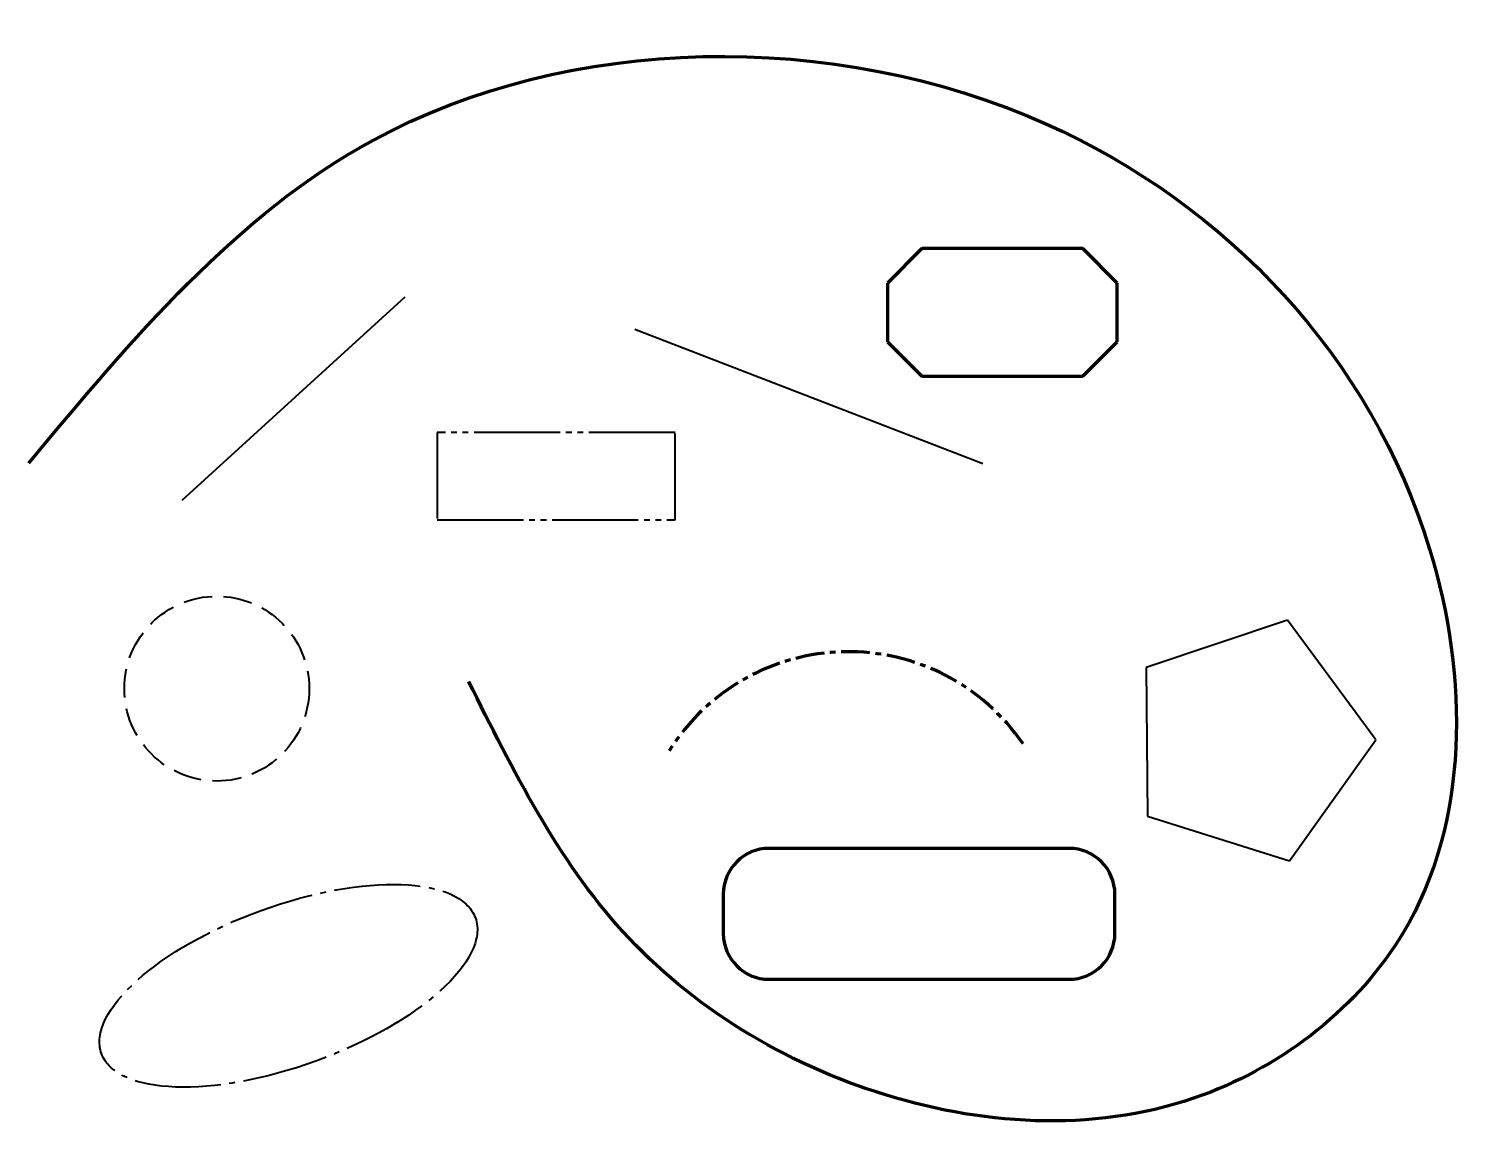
# Model space of a CAD drawing. Header units: millimetres. Extents: x -90 to 160, y -95 to 97.
import ezdxf

# ---------------------------------------------------------------- set-up
doc = ezdxf.new("R2010")
doc.units = ezdxf.units.MM
for name, pattern in [('CENTER', [19, 15, -1.5, 1, -1.5]), ('CENTER2', [8, 5, -1, 1, -1]), ('HIDDEN', [7, 5, -2]), ('PHANTOM', [20, 15, -1, 1, -1, 1, -1]), ('THIN', [0]), ('WAVES', [0]), ('ZIGZAG', [0])]:
    doc.linetypes.add(name, pattern=pattern)

msp = doc.modelspace()

# ---------------------------------------------------------------- linework, layer by layer
at = {"linetype": 'CONTINUOUS', "lineweight": 80, "true_color": 0xd9cf1c}
for p, q in [((65.1, 59), (59.1, 53)), ((93.1, 59), (65.1, 59)), ((99.1, 53), (93.1, 59)), ((59.1, 53), (59.1, 42.8)), ((99.1, 42.8), (99.1, 53)), ((59.1, 42.8), (65.1, 36.8)), ((93.1, 36.8), (99.1, 42.8)), ((65.1, 36.8), (93.1, 36.8))]:
    msp.add_line(p, q, dxfattribs=at)
at = {"linetype": 'ZIGZAG', "lineweight": 40, "true_color": 0x000000}
msp.add_line((-63.7, 15.2), (-24.9, 50.6), dxfattribs=at)
at = {"linetype": 'WAVES', "lineweight": 40, "true_color": 0x000000}
msp.add_line((15.1, 45), (75.7, 21.6), dxfattribs=at)
at = {"linetype": 'PHANTOM', "lineweight": 40, "true_color": 0x000000}
for p, q in [((22.1, 27), (-19.3, 27)), ((-19.3, 27), (-19.3, 11.8)), ((22.1, 11.8), (22.1, 27)), ((-19.3, 11.8), (22.1, 11.8))]:
    msp.add_line(p, q, dxfattribs=at)
at = {"linetype": 'THIN', "lineweight": 40, "true_color": 0x000000}
for p, q in [((128.73, -5.68), (104.16, -13.91)), ((144.15, -26.5), (128.73, -5.68)), ((104.16, -13.91), (104.4, -39.81)), ((129.11, -47.6), (144.15, -26.5)), ((104.4, -39.81), (129.11, -47.6))]:
    msp.add_line(p, q, dxfattribs=at)
at = {"linetype": 'CONTINUOUS', "lineweight": 80, "true_color": 0x000000}
for p, q in [((90.7, -45.4), (38.5, -45.4)), ((30.5, -53.4), (30.5, -60.2)), ((98.7, -60.2), (98.7, -53.4)), ((38.5, -68.2), (90.7, -68.2))]:
    msp.add_line(p, q, dxfattribs=at)
at = {"linetype": 'HIDDEN', "lineweight": 40, "true_color": 0x000000}
msp.add_circle((-57.7, -17.6), 16.09, dxfattribs=at)
at = {"linetype": 'CENTER2', "lineweight": 80, "true_color": 0x000000}
msp.add_arc((52.29, -48.02), 36.85, 34.399, 147.8331, dxfattribs=at)
at = {"linetype": 'CONTINUOUS', "lineweight": 80, "true_color": 0x000000}
for centre, start, end in [((38.5, -53.4), 90, 180), ((90.7, -53.4), 0, 90), ((38.5, -60.2), 180, 270), ((90.7, -60.2), 270, 0)]:
    msp.add_arc(centre, 8, start, end, dxfattribs=at)
at = {"linetype": 'CENTER', "lineweight": 40, "true_color": 0x4ec415}
msp.add_ellipse((-45.22, -69.33), major_axis=(32.55, 11.81), ratio=0.402871, dxfattribs=at)
at = {"linetype": 'CONTINUOUS', "lineweight": 80, "true_color": 0xf72871}
msp.add_spline([(-90.43, 21.68), (-30.53, 77.84), (86.69, 80.72), (153.5, 6.71), (148.89, -60.11), (114.05, -88.33), (58.75, -88.33), (12.96, -59.82), (-13.83, -16.33)], degree=3, dxfattribs=at)

doc.saveas('drawing.dxf')
